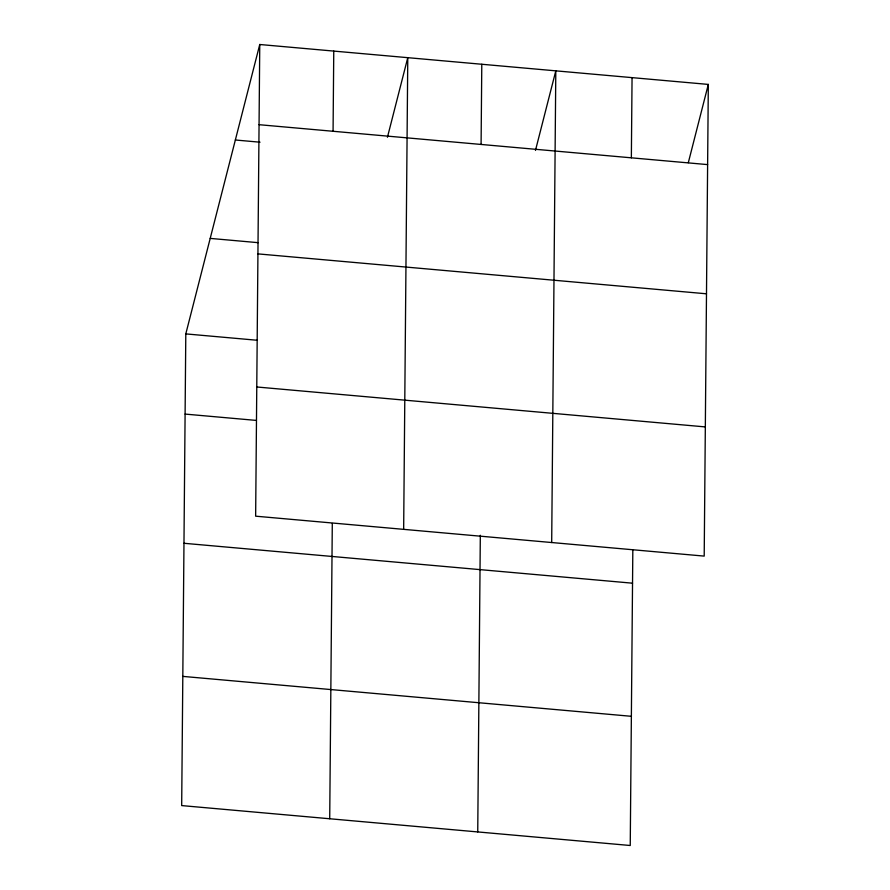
<?xml version="1.0" encoding="UTF-8"?>
<svg xmlns="http://www.w3.org/2000/svg" width="890" height="890" viewBox="0 0 890 890"><rect width="100%" height="100%" fill="white"/><g stroke="black" fill="none" stroke-linecap="round" stroke-linejoin="round"><path stroke-width="1.33" d="M259.758 44.5L255.641 516.178L704.201 556.105L708.318 84.416L259.758 44.5L185.799 333.895L181.682 805.584L630.242 845.5L632.823 550.209M333.071 131.275L333.761 51.086M329.712 818.756L332.293 523.465M403.659 529.35L407.776 57.672L387.439 137.26M481.09 144.447L481.79 64.258M477.741 831.928L480.322 535.268M551.689 542.533L555.805 70.844L535.469 150.432M631.355 157.819L632.056 77.63M688.315 162.681L708.318 84.416M259.057 124.689L707.617 164.606M235.349 139.997L260.025 142.2M210.207 238.398L258.178 242.67M257.922 253.884L706.482 293.8M185.799 333.895L257.077 340.247M256.765 386.983L705.325 426.911M185.098 414.084L256.376 420.425M183.974 543.278L632.534 583.195M182.817 676.389L631.377 716.305"/></g></svg>
